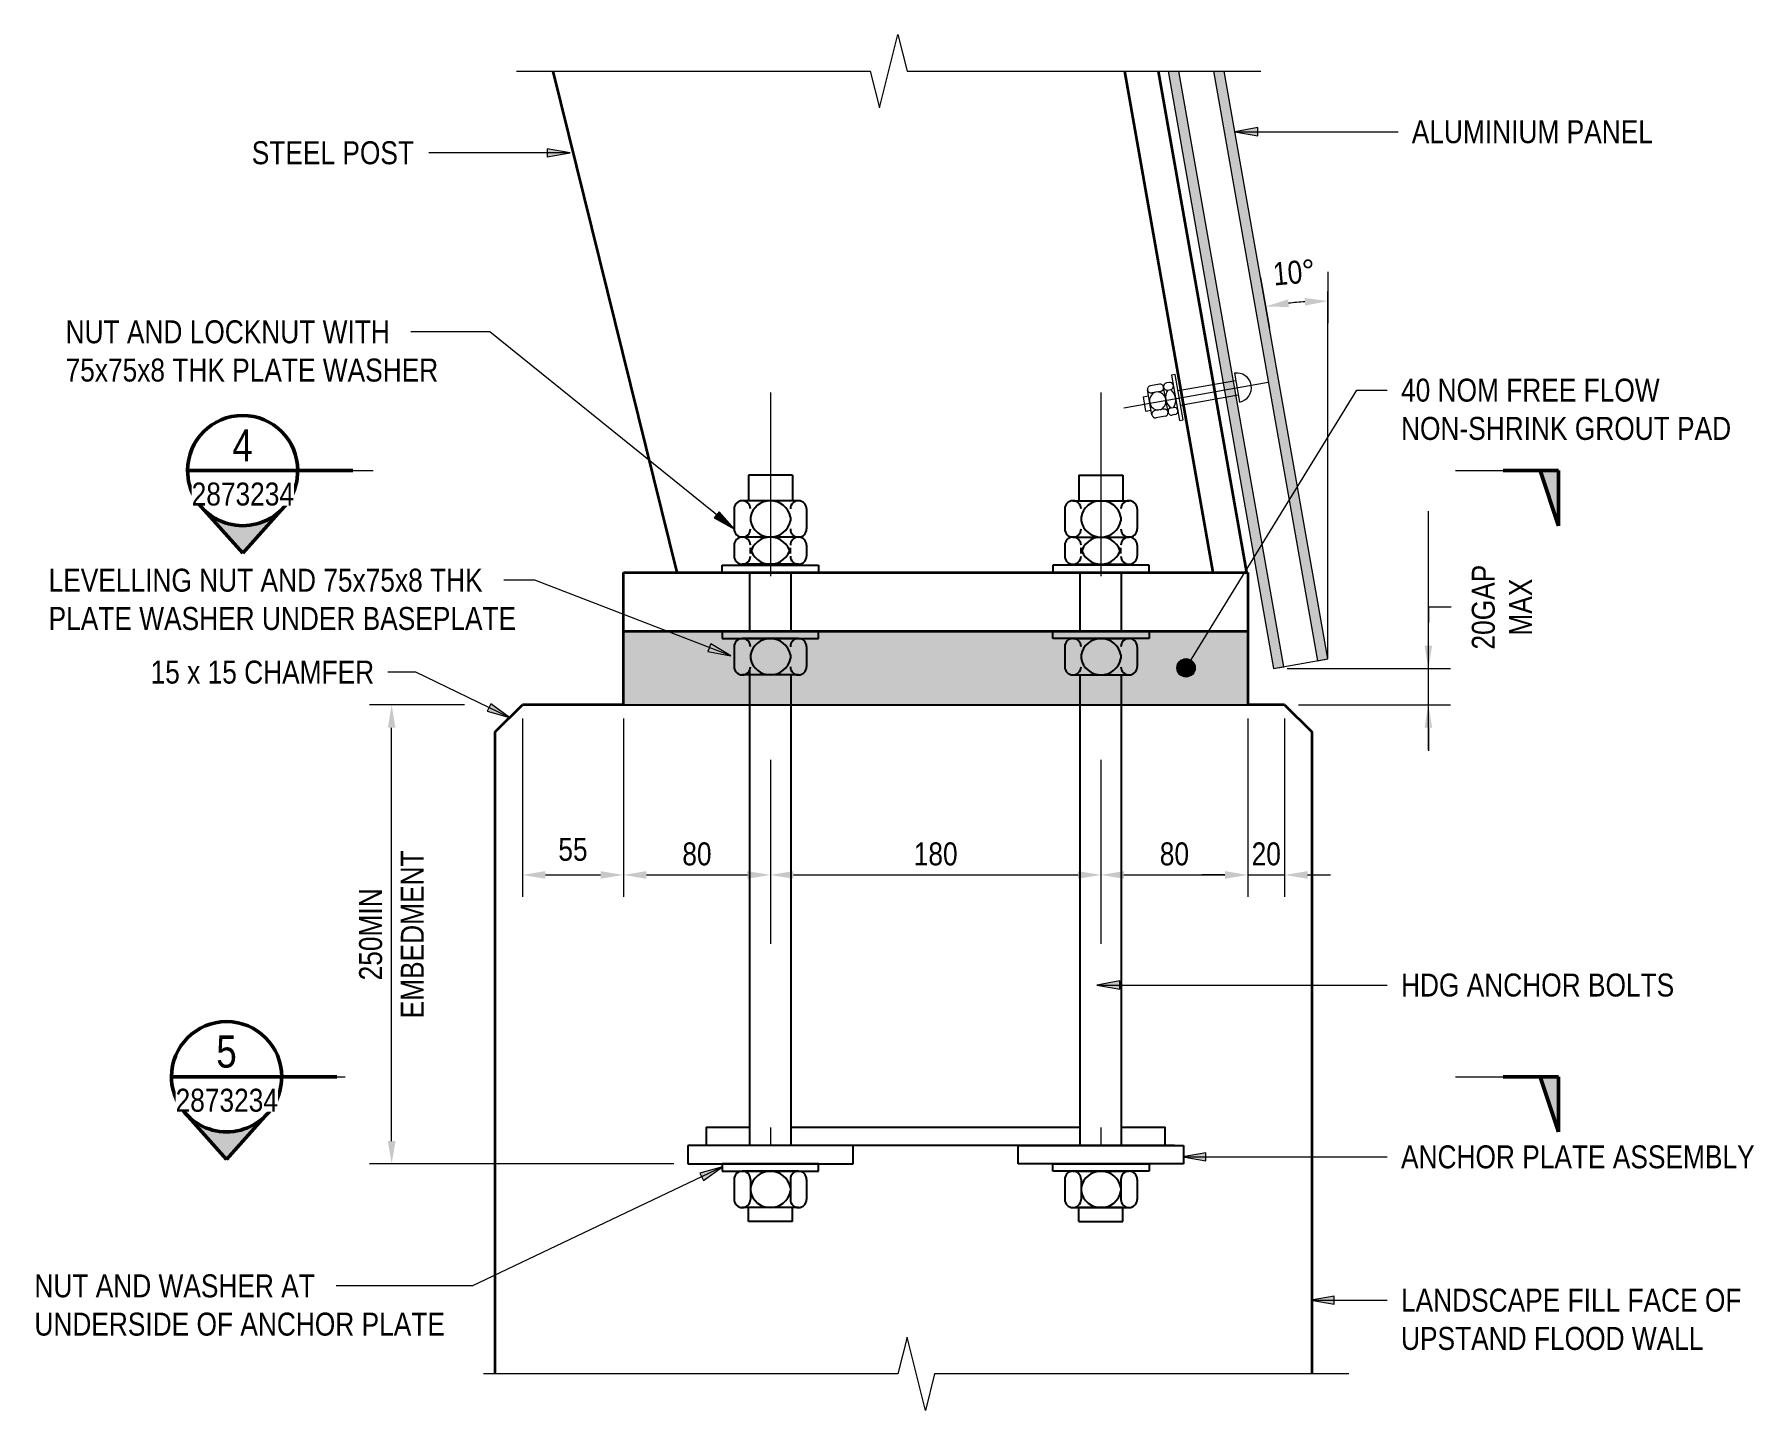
# Model space of a CAD drawing. Header units: metres. Extents: x 10.38 to 19.36, y -0.51 to 4.86.
# Drawn here: x 10.385 to 11.322, y 4.107 to 4.856 of the extents above; entities that cross this region are included whole.
import ezdxf

# ---------------------------------------------------------------- set-up
doc = ezdxf.new("R2010")
doc.units = ezdxf.units.M
for name, pattern in [('Dot_Section Line', [0.02, 0, -0.02]), ('JacobsCenter', [0.015, 0.009, -0.0015, 0.003, -0.0015]), ('JacobsDash', [0.0045, 0.003, -0.0015])]:
    doc.linetypes.add(name, pattern=pattern)
doc.layers.get('Defpoints').update_dxf_attribs({"color": 41})
for name, color, linetype, lineweight in [('A-ANNO-DIMS', 7, 'Continuous', 9), ('A-DETL', 7, 'Continuous', 13), ('A-DETL-GENF', 7, 'Continuous', 9), ('G-ANNO-SYMB', 7, 'Continuous', 9), ('G-ANNO-TEXT', 7, 'Continuous', 9)]:
    doc.layers.add(name, color=color, linetype=linetype, lineweight=lineweight)
doc.styles.add('Arial Narrow', font='ARIALN.TTF', dxfattribs={"height": 0.0125})
doc.styles.add('Arial Narrow_1', font='ARIALN.TTF', dxfattribs={"height": 0.0175})
doc.dimstyles.new('Dimension_Angle_T___º__', dxfattribs={"dimscale": 0.3048, "dimtxt": 0.012793, "dimasz": 0.04101, "dimexe": 0.03937, "dimexo": 0.026247, "dimgap": 0.032808, "dimtad": 1, "dimdec": 3, "dimlfac": 1000, "dimrnd": 0.001, "dimzin": 0, "dimdsep": 46, "dimtxsty": 'Arial Narrow', "dimsah": 1, "dimcen": 0.09, "dimadec": 0, "dimazin": 0, "dimtfac": 1, "dimtdec": 4, "dimtix": 1, "dimtmove": 0, "dimatfit": 3, "dimfxl": 1, "dimtvp": 1, "dimtolj": 1, "dimtzin": 0, "dimlwd": 18, "dimlwe": 18, "dimarcsym": 2})
doc.dimstyles.new('Dimension_Standard_O__mm_', dxfattribs={"dimscale": 0.3048, "dimtxt": 0.012793, "dimasz": 0.04101, "dimexe": 0.03937, "dimexo": 0.024606, "dimgap": 0.024606, "dimtad": 1, "dimdec": 0, "dimlfac": 1000, "dimzin": 0, "dimdsep": 46, "dimtxsty": 'Arial Narrow', "dimsah": 1, "dimcen": 0.09, "dimaunit": 1, "dimadec": 4, "dimazin": 0, "dimtfac": 1, "dimtdec": 4, "dimtix": 1, "dimtmove": 0, "dimatfit": 3, "dimfxl": 1, "dimtvp": 1, "dimtfill": 1, "dimtolj": 1, "dimtzin": 0, "dimlwd": 18, "dimlwe": 18, "dimarcsym": 2})
doc.dimstyles.new('Dimension_Standard_T__mm_', dxfattribs={"dimscale": 0.3048, "dimtxt": 0.012793, "dimasz": 0.04101, "dimexe": 0.03937, "dimexo": 0.024606, "dimgap": 0.016404, "dimtad": 1, "dimdec": 0, "dimlfac": 1000, "dimzin": 0, "dimdsep": 46, "dimtxsty": 'Arial Narrow', "dimsah": 1, "dimcen": 0.09, "dimaunit": 1, "dimadec": 4, "dimazin": 0, "dimtfac": 1, "dimtdec": 4, "dimtix": 1, "dimtmove": 0, "dimatfit": 3, "dimfxl": 1, "dimtvp": 1, "dimtolj": 1, "dimtzin": 0, "dimlwd": 18, "dimlwe": 18, "dimarcsym": 2})
doc.dimstyles.new('Dimension_Standard_T__mm__1', dxfattribs={"dimscale": 0.3048, "dimtxt": 0.012793, "dimasz": 0.04101, "dimexe": 0.03937, "dimexo": 0.024606, "dimgap": 0.016404, "dimtad": 1, "dimdec": 0, "dimlfac": 1000, "dimzin": 0, "dimdsep": 46, "dimtxsty": 'Arial Narrow', "dimsah": 1, "dimcen": 0.09, "dimaunit": 1, "dimadec": 4, "dimazin": 0, "dimtfac": 1, "dimtdec": 4, "dimtix": 1, "dimtmove": 1, "dimatfit": 3, "dimfxl": 1, "dimtvp": 1, "dimtolj": 1, "dimtzin": 0, "dimlwd": 18, "dimlwe": 18, "dimarcsym": 2})

# ---------------------------------------------------------------- blocks, each defined once
blk = doc.blocks.new('CS_DET_BreakLine_ViewScale - Std Break-6066198-DRG-2873234 - DETAIL A')
at = {"layer": 'A-DETL-GENF'}
for p, q in [((0.21059, 0.02), (0.20559, 0)), ((0.22059, -0.02), (0.21059, 0.02)), ((0.20559, 0), (-0.02, 0)), ((0.22559, 0), (0.22059, -0.02)), ((0.45117, 0), (0.22559, 0))]:
    blk.add_line(p, q, dxfattribs=at)
blk = doc.blocks.new('CS_DET_BreakLine_ViewScale - Std Break-6066197-DRG-2873234 - DETAIL A')
at = {"layer": 'A-DETL-GENF'}
for p, q in [((0.17767, -0.02), (0.18767, 0.02)), ((0.18767, 0.02), (0.19267, 0)), ((-0.02, 0), (0.17267, 0)), ((0.17267, 0), (0.17767, -0.02)), ((0.19267, 0), (0.38534, 0))]:
    blk.add_line(p, q, dxfattribs=at)
blk = doc.blocks.new('DIMBLOCK1-DRG-2873234 - DETAIL A')
at = {"layer": 'A-ANNO-DIMS', "color": 0, "lineweight": 18, "transparency": 16777216}
for p, q in [((10.70561, 4.48327), (10.70561, 4.38612)), ((10.78561, 4.42981), (10.78561, 4.38612)), ((10.71811, 4.39812), (10.77311, 4.39812))]:
    blk.add_line(p, q, dxfattribs=at)
at = {"layer": 'A-ANNO-DIMS', "color": 0, "transparency": 16777216}
for points in [[(10.71811, 4.4002), (10.71811, 4.39604), (10.70561, 4.39812)], [(10.77311, 4.4002), (10.77311, 4.39604), (10.78561, 4.39812)]]:
    blk.add_solid(points, dxfattribs=at)
at = {"layer": 'Defpoints', "color": 0, "transparency": 16777216}
for p in [(10.70561, 4.49077), (10.78561, 4.43731), (10.78561, 4.39812)]:
    blk.add_point(p, dxfattribs=at)
at = {"layer": 'A-ANNO-DIMS', "color": 0, "lineweight": 18, "transparency": 16777216, "insert": (10.74561, 4.4095), "char_height": 0.0125, "width": 0.0190066, "attachment_point": 5, "style": 'Arial Narrow'}
blk.add_mtext('\\A1;80', dxfattribs=at)
blk = doc.blocks.new('DIMBLOCK2-DRG-2873234 - DETAIL A')
at = {"layer": 'A-ANNO-DIMS', "color": 0, "lineweight": 18, "transparency": 16777216}
for p, q in [((10.96561, 4.43663), (10.96561, 4.38612)), ((10.78561, 4.42981), (10.78561, 4.38612)), ((10.79811, 4.39812), (10.95311, 4.39812))]:
    blk.add_line(p, q, dxfattribs=at)
at = {"layer": 'A-ANNO-DIMS', "color": 0, "transparency": 16777216}
for points in [[(10.79811, 4.4002), (10.79811, 4.39604), (10.78561, 4.39812)], [(10.95311, 4.4002), (10.95311, 4.39604), (10.96561, 4.39812)]]:
    blk.add_solid(points, dxfattribs=at)
at = {"layer": 'Defpoints', "color": 0, "transparency": 16777216}
for p in [(10.96561, 4.44413), (10.78561, 4.43731), (10.96561, 4.39812)]:
    blk.add_point(p, dxfattribs=at)
at = {"layer": 'A-ANNO-DIMS', "color": 0, "lineweight": 18, "transparency": 16777216, "insert": (10.87561, 4.4095), "char_height": 0.0125, "width": 0.0285099, "attachment_point": 5, "style": 'Arial Narrow'}
blk.add_mtext('\\A1;180', dxfattribs=at)
blk = doc.blocks.new('DIMBLOCK3-DRG-2873234 - DETAIL A')
at = {"layer": 'A-ANNO-DIMS', "color": 0, "lineweight": 18, "transparency": 16777216}
for p, q in [((11.04561, 4.48327), (11.04561, 4.38612)), ((10.96561, 4.43663), (10.96561, 4.38612)), ((10.97811, 4.39812), (11.03311, 4.39812))]:
    blk.add_line(p, q, dxfattribs=at)
at = {"layer": 'A-ANNO-DIMS', "color": 0, "transparency": 16777216}
for points in [[(10.97811, 4.4002), (10.97811, 4.39604), (10.96561, 4.39812)], [(11.03311, 4.4002), (11.03311, 4.39604), (11.04561, 4.39812)]]:
    blk.add_solid(points, dxfattribs=at)
at = {"layer": 'Defpoints', "color": 0, "transparency": 16777216}
for p in [(11.04561, 4.49077), (10.96561, 4.44413), (11.04561, 4.39812)]:
    blk.add_point(p, dxfattribs=at)
at = {"layer": 'A-ANNO-DIMS', "color": 0, "lineweight": 18, "transparency": 16777216, "insert": (11.00561, 4.4095), "char_height": 0.0125, "width": 0.0190066, "attachment_point": 5, "style": 'Arial Narrow'}
blk.add_mtext('\\A1;80', dxfattribs=at)
blk = doc.blocks.new('DIMBLOCK4-DRG-2873234 - DETAIL A')
at = {"layer": 'A-ANNO-DIMS', "color": 0, "lineweight": 18, "transparency": 16777216}
for p, q in [((11.15637, 4.54391), (11.14387, 4.54391)), ((11.14387, 4.54391), (11.14387, 4.53547)), ((11.14387, 4.52297), (11.14387, 4.53547)), ((11.06708, 4.51047), (11.15587, 4.51047)), ((11.14387, 4.49077), (11.14387, 4.51047)), ((11.07311, 4.49077), (11.15587, 4.49077)), ((11.14387, 4.47827), (11.14387, 4.46577))]:
    blk.add_line(p, q, dxfattribs=at)
at = {"layer": 'A-ANNO-DIMS', "color": 0, "transparency": 16777216}
for points in [[(11.14179, 4.52297), (11.14596, 4.52297), (11.14387, 4.51047)], [(11.14179, 4.47827), (11.14596, 4.47827), (11.14387, 4.49077)]]:
    blk.add_solid(points, dxfattribs=at)
at = {"layer": 'Defpoints', "color": 0, "transparency": 16777216}
for p in [(11.05958, 4.51047), (11.14387, 4.51047), (11.06561, 4.49077)]:
    blk.add_point(p, dxfattribs=at)
at = {"layer": 'A-ANNO-DIMS', "color": 0, "lineweight": 18, "transparency": 16777216, "insert": (11.18394, 4.54391), "char_height": 0.0125, "width": 0.0601875, "attachment_point": 5, "rotation": 90, "line_spacing_factor": 0.974696, "style": 'Arial Narrow'}
blk.add_mtext('\\A1;20GAP\\PMAX', dxfattribs=at)
blk = doc.blocks.new('DIMBLOCK5-DRG-2873234 - DETAIL A')
at = {"layer": 'A-ANNO-DIMS', "color": 0, "lineweight": 18, "transparency": 16777216}
for p, q in [((11.04561, 4.48327), (11.04561, 4.38612)), ((11.06561, 4.48327), (11.06561, 4.38612)), ((11.03311, 4.39812), (11.02061, 4.39812)), ((11.04561, 4.39812), (11.06561, 4.39812)), ((11.07811, 4.39812), (11.09061, 4.39812))]:
    blk.add_line(p, q, dxfattribs=at)
at = {"layer": 'A-ANNO-DIMS', "color": 0, "transparency": 16777216}
for points in [[(11.03311, 4.4002), (11.03311, 4.39604), (11.04561, 4.39812)], [(11.07811, 4.4002), (11.07811, 4.39604), (11.06561, 4.39812)]]:
    blk.add_solid(points, dxfattribs=at)
at = {"layer": 'Defpoints', "color": 0, "transparency": 16777216}
for p in [(11.04561, 4.49077), (11.06561, 4.49077), (11.06561, 4.39812)]:
    blk.add_point(p, dxfattribs=at)
at = {"layer": 'A-ANNO-DIMS', "color": 0, "lineweight": 18, "transparency": 16777216, "insert": (11.05561, 4.4095), "char_height": 0.0125, "width": 0.0190066, "attachment_point": 5, "style": 'Arial Narrow'}
blk.add_mtext('\\A1;20', dxfattribs=at)
blk = doc.blocks.new('Drafting View - sectionTail-4870194-DRG-2873234 - DETAIL A')
at = {"layer": 'G-ANNO-SYMB'}
blk.add_hatch(color=256, dxfattribs=at).paths.add_polyline_path([(-0.006, 0.006), (-0.004, 0), (-0.006, 0)])
at = {"layer": 'G-ANNO-SYMB', "lineweight": 50}
for p, q in [((-0.006, 0.006), (-0.006, 0)), ((-0.004, 0), (-0.006, 0.006)), ((-0.006, 0), (-0.004, 0)), ((-0.006, 0), (0, 0))]:
    blk.add_line(p, q, dxfattribs=at)
blk = doc.blocks.new('Drafting View - SectionHead-4898858-DRG-2873234 - DETAIL A')
at = {"layer": 'G-ANNO-SYMB'}
h = blk.add_hatch(color=256, dxfattribs=at)
edge = h.paths.add_edge_path()
edge.add_line((-0.002, 0.009), (0.00247, 0.004))
edge.add_arc((-0.002, 0), 0.006, 41.8277, 138.1723)
edge.add_line((-0.00647, 0.004), (-0.002, 0.009))
at = {"layer": 'G-ANNO-SYMB', "lineweight": 50}
for p, q in [((-0.002, 0.009), (-0.00647, 0.004)), ((0.00247, 0.004), (-0.002, 0.009)), ((0.004, 0), (0.01, 0))]:
    blk.add_line(p, q, dxfattribs=at)
for start, end in [(360, 180), (180, 360)]:
    blk.add_arc((-0.002, 0), 0.006, start, end, dxfattribs=at)
blk = doc.blocks.new('DIMBLOCK6-DRG-2873234 - DETAIL A')
at = {"layer": 'A-ANNO-DIMS', "color": 0, "lineweight": 18, "transparency": 16777216}
for p, q in [((10.61906, 4.49077), (10.56738, 4.49077)), ((10.57938, 4.25327), (10.57938, 4.47827)), ((10.7331, 4.24077), (10.56738, 4.24077))]:
    blk.add_line(p, q, dxfattribs=at)
at = {"layer": 'A-ANNO-DIMS', "color": 0, "transparency": 16777216}
for points in [[(10.5773, 4.47827), (10.58147, 4.47827), (10.57938, 4.49077)], [(10.5773, 4.25327), (10.58147, 4.25327), (10.57938, 4.24077)]]:
    blk.add_solid(points, dxfattribs=at)
at = {"layer": 'Defpoints', "color": 0, "transparency": 16777216}
for p in [(10.57938, 4.49077), (10.62656, 4.49077), (10.7406, 4.24077)]:
    blk.add_point(p, dxfattribs=at)
at = {"layer": 'A-ANNO-DIMS', "color": 0, "lineweight": 18, "transparency": 16777216, "char_height": 0.0125, "width": 0.109897, "attachment_point": 5, "rotation": 90, "style": 'Arial Narrow'}
for s, insert in [('\\A1;EMBEDMENT', (10.59063, 4.36577)), ('\\A1;250MIN', (10.568, 4.36577))]:
    blk.add_mtext(s, dxfattribs=dict(at, insert=insert))
blk = doc.blocks.new('DIMBLOCK7-DRG-2873234 - DETAIL A')
at = {"layer": 'A-ANNO-DIMS', "color": 0, "lineweight": 18, "transparency": 16777216}
for p, q in [((11.05252, 4.72332), (11.05738, 4.69575)), ((11.08913, 4.72653), (11.08913, 4.69853))]:
    blk.add_line(p, q, dxfattribs=at)
blk.add_arc((11.08913, 4.5157), 0.19483, 93.67663, 96.32337, dxfattribs=at)
at = {"layer": 'A-ANNO-DIMS', "color": 0, "transparency": 16777216}
for points in [[(11.06796, 4.70728), (11.06737, 4.7114), (11.05529, 4.70757)], [(11.07657, 4.71221), (11.0767, 4.70804), (11.08913, 4.71053)]]:
    blk.add_solid(points, dxfattribs=at)
at = {"layer": 'Defpoints', "color": 0, "transparency": 16777216}
for p in [(11.05113, 4.7312), (11.08913, 4.73453), (11.0778, 4.7102), (11.08913, 4.5157)]:
    blk.add_point(p, dxfattribs=at)
at = {"layer": 'A-ANNO-DIMS', "color": 0, "lineweight": 18, "transparency": 16777216, "insert": (11.07072, 4.72611), "char_height": 0.0125, "width": 0.0272915, "attachment_point": 5, "rotation": 5, "style": 'Arial Narrow'}
blk.add_mtext('\\A1;10°', dxfattribs=at)
blk = doc.blocks.new('DIMBLOCK8-DRG-2873234 - DETAIL A')
at = {"layer": 'A-ANNO-DIMS', "color": 0, "lineweight": 18, "transparency": 16777216}
for p, q in [((10.65061, 4.48327), (10.65061, 4.38612)), ((10.70561, 4.48327), (10.70561, 4.38612)), ((10.66311, 4.39812), (10.69311, 4.39812))]:
    blk.add_line(p, q, dxfattribs=at)
at = {"layer": 'A-ANNO-DIMS', "color": 0, "transparency": 16777216}
for points in [[(10.66311, 4.4002), (10.66311, 4.39604), (10.65061, 4.39812)], [(10.69311, 4.4002), (10.69311, 4.39604), (10.70561, 4.39812)]]:
    blk.add_solid(points, dxfattribs=at)
at = {"layer": 'Defpoints', "color": 0, "transparency": 16777216}
for p in [(10.65061, 4.49077), (10.70561, 4.49077), (10.70561, 4.39812)]:
    blk.add_point(p, dxfattribs=at)
at = {"layer": 'A-ANNO-DIMS', "color": 0, "lineweight": 18, "transparency": 16777216, "insert": (10.67811, 4.41198), "char_height": 0.0125, "width": 0.0190066, "attachment_point": 5, "style": 'Arial Narrow', "bg_fill": 3, "box_fill_scale": 1.1, "bg_fill_color": 256, "bg_fill_true_color": 13158600, "bg_fill_transparency": 0}
blk.add_mtext('\\A1;55', dxfattribs=at)

msp = doc.modelspace()

# ---------------------------------------------------------------- hatches: boundary and pattern name
at = {"layer": 'A-DETL-GENF', "true_color": 0xc0c0c0}
for points in [[(11.059584, 4.5104715), (11.0652401, 4.5114689), (11.0080693, 4.8357007), (11.0022374, 4.8357007), (11.0588413, 4.5146837)], [(11.0834722, 4.5146837), (11.0891283, 4.515681), (11.0327002, 4.8357007), (11.0268682, 4.8357007), (11.0527002, 4.6892006)], [(11.0456081, 4.490771), (11.0456081, 4.530771), (10.7056081, 4.530771), (10.7056081, 4.490771), (11.0259656, 4.490771)]]:
    msp.add_hatch(color=9, dxfattribs=at).paths.add_polyline_path(points)
at = {"layer": 'G-ANNO-TEXT'}
for points in [[(11.0384804, 4.8027406), (11.0509804, 4.8005365), (11.0509804, 4.8049447)], [(10.6765316, 4.7912894), (10.6640316, 4.7934935), (10.6640316, 4.7890854)], [(10.7660296, 4.5863113), (10.7576897, 4.5958797), (10.7549201, 4.5924502)], [(10.7640826, 4.5174022), (10.7532148, 4.5239596), (10.7516274, 4.5198472)], [(10.6436324, 4.4838949), (10.6333334, 4.4913137), (10.6314171, 4.4873438)], [(10.9633677, 4.3381853), (10.9758677, 4.3359812), (10.9758677, 4.3403894)], [(11.0102754, 4.2446615), (11.0227754, 4.2424574), (11.0227754, 4.2468656)], [(10.7594884, 4.2391436), (10.7472535, 4.235765), (10.7491469, 4.2317842)], [(11.0801061, 4.1666349), (11.0926061, 4.1644308), (11.0926061, 4.168839)]]:
    msp.add_hatch(color=256, dxfattribs=at).paths.add_polyline_path(points)
h = msp.add_hatch(color=256, dxfattribs=at)
edge = h.paths.add_edge_path()
edge.add_arc((11.0119468, 4.5108649), 0.005, 0, 360)

# ---------------------------------------------------------------- linework, layer by layer
at = {"layer": 'A-DETL', "lineweight": 35}
for p, q in [((10.7348584, 4.562771), (10.6673584, 4.8357007)), ((11.0267819, 4.562771), (10.9786571, 4.8357007)), ((11.0450596, 4.562771), (10.9969347, 4.8357007)), ((10.7056081, 4.562771), (11.0450596, 4.562771)), ((10.7056081, 4.530771), (10.7056081, 4.562771)), ((11.0456081, 4.562771), (11.0456081, 4.530771)), ((10.7056081, 4.490771), (10.7056081, 4.530771)), ((10.7056081, 4.530771), (11.0456081, 4.530771)), ((11.0456081, 4.530771), (11.0456081, 4.490771)), ((10.6356081, 4.475771), (10.6506081, 4.490771)), ((10.7056081, 4.490771), (10.6506081, 4.490771)), ((11.0656081, 4.490771), (11.0456081, 4.490771)), ((11.0656081, 4.490771), (11.0806081, 4.475771)), ((10.6356081, 4.475771), (10.6356081, 4.1265193)), ((11.0806081, 4.1265193), (11.0806081, 4.475771))]:
    msp.add_line(p, q, dxfattribs=at)
at = {"layer": 'A-DETL', "lineweight": 9}
for p, q in [((11.0022374, 4.8357007), (11.059584, 4.5104715)), ((11.0652401, 4.5114689), (11.0080693, 4.8357007)), ((11.0268682, 4.8357007), (11.0834722, 4.5146837)), ((11.0891283, 4.515681), (11.0327002, 4.8357007)), ((10.9781351, 4.6524872), (11.0567231, 4.6663855)), ((10.9974091, 4.6653279), (10.992553, 4.6644716)), ((11.0027155, 4.6662635), (11.0013483, 4.6660225)), ((11.0060292, 4.6705053), (11.0040596, 4.670158)), ((11.0040596, 4.670158), (11.0084008, 4.6455378)), ((11.0103704, 4.6458851), (11.0060292, 4.6705053)), ((10.9933277, 4.6485602), (10.9909307, 4.6621547)), ((10.9933277, 4.6485602), (10.9909307, 4.6621547)), ((10.9933277, 4.6485602), (10.9909307, 4.6621547)), ((10.9981037, 4.6613886), (10.9932476, 4.6605324)), ((11.0021231, 4.650111), (10.999726, 4.6637056)), ((11.0021231, 4.650111), (10.999726, 4.6637056)), ((11.0021231, 4.650111), (10.999726, 4.6637056)), ((11.0020429, 4.6620832), (11.0034101, 4.6623243)), ((10.9998061, 4.6517334), (10.9949501, 4.6508771)), ((11.0005007, 4.6477941), (10.9956447, 4.6469379)), ((11.0037454, 4.652428), (11.0051125, 4.652669)), ((11.0058071, 4.6487298), (11.00444, 4.6484887)), ((11.0084008, 4.6455378), (11.0103704, 4.6458851)), ((11.059584, 4.5104715), (11.0891256, 4.515696)), ((11.0834722, 4.5146837), (11.0891283, 4.515681)), ((11.059584, 4.5104715), (11.0652401, 4.5114689))]:
    msp.add_line(p, q, dxfattribs=at)
at = {"layer": 'A-DETL'}
for p, q in [((11.0891256, 4.515696), (11.0891256, 4.715696)), ((11.038281, 4.6712606), (11.0410673, 4.6555059)), ((10.9885432, 4.6584292), (10.9899369, 4.6505487)), ((11.1438737, 4.4660782), (11.1438737, 4.5960782))]:
    msp.add_line(p, q, dxfattribs=at)
at = {"layer": 'A-DETL', "linetype": 'JacobsDash'}
for p, q in [((11.0075671, 4.6617836), (11.0389776, 4.6673221)), ((10.9885432, 4.6584292), (10.9914958, 4.6589498)), ((11.0089568, 4.6539025), (11.0403712, 4.6594417)), ((10.9899369, 4.6505487), (10.9928854, 4.6510686))]:
    msp.add_line(p, q, dxfattribs=at)
at = {"layer": 'A-DETL', "linetype": 'JacobsCenter', "lineweight": 9}
for p, q in [((10.7856081, 4.6607007), (10.7856081, 4.250771)), ((10.9656081, 4.6607007), (10.9656081, 4.250771))]:
    msp.add_line(p, q, dxfattribs=at)
at = {"layer": 'A-DETL', "lineweight": 25}
for p, q in [((10.7976081, 4.6157007), (10.7736081, 4.6157007)), ((10.7736081, 4.6157007), (10.7736081, 4.6018494)), ((10.7976081, 4.6157007), (10.7976081, 4.6018494)), ((10.9536081, 4.6157007), (10.9776081, 4.6157007)), ((10.9536081, 4.6157007), (10.9536081, 4.6018494)), ((10.9776081, 4.6157007), (10.9776081, 4.6018494)), ((10.8009101, 4.6018494), (10.7703061, 4.6018494)), ((10.9503061, 4.6018494), (10.9809101, 4.6018494)), ((10.7658721, 4.5974154), (10.7658721, 4.5864834)), ((10.7747401, 4.592947), (10.7747401, 4.5909518)), ((10.7964761, 4.592947), (10.7964761, 4.5909518)), ((10.8053441, 4.5974154), (10.8053441, 4.5864834)), ((10.9458721, 4.5974154), (10.9458721, 4.5864834)), ((10.9547401, 4.592947), (10.9547401, 4.5909518)), ((10.9764761, 4.592947), (10.9764761, 4.5909518)), ((10.9853441, 4.5974154), (10.9853441, 4.5864834)), ((10.8009101, 4.5820494), (10.7703061, 4.5820494)), ((10.8009101, 4.5820494), (10.7703061, 4.5820494)), ((10.9503061, 4.5820494), (10.9809101, 4.5820494)), ((10.9503061, 4.5820494), (10.9809101, 4.5820494)), ((10.7658721, 4.5776154), (10.7658721, 4.5716834)), ((10.7747401, 4.573147), (10.7747401, 4.5761518)), ((10.7964761, 4.573147), (10.7964761, 4.5761518)), ((10.8053441, 4.5776154), (10.8053441, 4.5716834)), ((10.9458721, 4.5776154), (10.9458721, 4.5716834)), ((10.9547401, 4.573147), (10.9547401, 4.5761518)), ((10.9764761, 4.573147), (10.9764761, 4.5761518)), ((10.9853441, 4.5776154), (10.9853441, 4.5716834)), ((10.7593461, 4.562771), (10.7593461, 4.5667379)), ((10.7593461, 4.5667379), (10.8118702, 4.5667379)), ((10.8118702, 4.562771), (10.7593461, 4.562771)), ((10.8009101, 4.5672494), (10.7703061, 4.5672494)), ((10.8118702, 4.5667379), (10.8118702, 4.562771)), ((10.9393461, 4.5667379), (10.9393461, 4.562771)), ((10.9918702, 4.5667379), (10.9393461, 4.5667379)), ((10.9393461, 4.562771), (10.9918702, 4.562771)), ((10.9503061, 4.5672494), (10.9809101, 4.5672494)), ((10.9918702, 4.562771), (10.9918702, 4.5667379)), ((11.0456081, 4.530771), (10.7056081, 4.530771)), ((10.7056081, 4.530771), (10.7056081, 4.490771)), ((10.8118702, 4.530771), (10.7593461, 4.530771)), ((10.7593461, 4.530771), (10.7593461, 4.5268042)), ((10.7593461, 4.5268042), (10.8118702, 4.5268042)), ((10.8009101, 4.5268042), (10.7703061, 4.5268042)), ((10.8118702, 4.5268042), (10.8118702, 4.530771)), ((10.9393461, 4.5268042), (10.9393461, 4.530771)), ((10.9393461, 4.530771), (10.9918702, 4.530771)), ((10.9918702, 4.5268042), (10.9393461, 4.5268042)), ((10.9503061, 4.5268042), (10.9809101, 4.5268042)), ((10.9918702, 4.530771), (10.9918702, 4.5268042)), ((11.0456081, 4.490771), (11.0456081, 4.530771)), ((10.7658721, 4.5223702), (10.7658721, 4.5114382)), ((10.7747401, 4.5179018), (10.7747401, 4.5159066)), ((10.7964761, 4.5179018), (10.7964761, 4.5159066)), ((10.8053441, 4.5223702), (10.8053441, 4.5114382)), ((10.9458721, 4.5223702), (10.9458721, 4.5114382)), ((10.9547401, 4.5179018), (10.9547401, 4.5159066)), ((10.9764761, 4.5179018), (10.9764761, 4.5159066)), ((10.9853441, 4.5223702), (10.9853441, 4.5114382)), ((10.8009101, 4.5070042), (10.7703061, 4.5070042)), ((10.8009101, 4.5070042), (10.7703061, 4.5070042)), ((10.7743521, 4.250771), (10.7743521, 4.5096242)), ((10.7968641, 4.250771), (10.7968641, 4.5070042)), ((10.9503061, 4.5070042), (10.9809101, 4.5070042)), ((10.9503061, 4.5070042), (10.9809101, 4.5070042)), ((10.9543521, 4.250771), (10.9543521, 4.5070042)), ((10.9768641, 4.250771), (10.9768641, 4.5070042)), ((10.7056081, 4.490771), (11.0456081, 4.490771)), ((10.7505961, 4.260771), (10.7743521, 4.260771)), ((10.7505961, 4.260771), (10.7505961, 4.250771)), ((10.7968641, 4.260771), (10.9543521, 4.260771)), ((10.9768641, 4.260771), (11.0006202, 4.260771)), ((11.0006202, 4.250771), (11.0006202, 4.260771)), ((10.8306202, 4.250771), (10.7405961, 4.250771)), ((10.7405961, 4.250771), (10.7405961, 4.240771)), ((11.0056202, 4.250771), (10.7455831, 4.250771)), ((10.8306202, 4.240771), (10.8306202, 4.250771)), ((10.9205961, 4.240771), (10.9205961, 4.250771)), ((10.9205961, 4.250771), (11.0106202, 4.250771)), ((11.0106202, 4.250771), (11.0106202, 4.240771)), ((10.7405961, 4.240771), (10.8306202, 4.240771)), ((10.8118702, 4.240771), (10.7593461, 4.240771)), ((10.7593461, 4.240771), (10.7593461, 4.2368042)), ((10.7593461, 4.2368042), (10.8118702, 4.2368042)), ((10.8009101, 4.2368042), (10.7703061, 4.2368042)), ((10.8118702, 4.2368042), (10.8118702, 4.240771)), ((11.0106202, 4.240771), (10.9205961, 4.240771)), ((10.9393461, 4.2368042), (10.9393461, 4.240771)), ((10.9393461, 4.240771), (10.9918702, 4.240771)), ((10.9918702, 4.2368042), (10.9393461, 4.2368042)), ((10.9503061, 4.2368042), (10.9809101, 4.2368042)), ((10.9918702, 4.240771), (10.9918702, 4.2368042)), ((10.7658721, 4.2323702), (10.7658721, 4.2214382)), ((10.7747401, 4.2323702), (10.7747401, 4.2214382)), ((10.7747401, 4.2279018), (10.7747401, 4.2259066)), ((10.7964761, 4.2323702), (10.7964761, 4.2214382)), ((10.7964761, 4.2279018), (10.7964761, 4.2259066)), ((10.8053441, 4.2323702), (10.8053441, 4.2214382)), ((10.9458721, 4.2323702), (10.9458721, 4.2214382)), ((10.9547401, 4.2323702), (10.9547401, 4.2214382)), ((10.9547401, 4.2279018), (10.9547401, 4.2259066)), ((10.9764761, 4.2323702), (10.9764761, 4.2214382)), ((10.9764761, 4.2279018), (10.9764761, 4.2259066)), ((10.9853441, 4.2323702), (10.9853441, 4.2214382)), ((10.8009101, 4.2170042), (10.7703061, 4.2170042)), ((10.8009101, 4.2170042), (10.7703061, 4.2170042)), ((10.7736081, 4.2093849), (10.7736081, 4.2170042)), ((10.7976081, 4.2170042), (10.7736081, 4.2170042)), ((10.7976081, 4.2093849), (10.7976081, 4.2170042)), ((10.9503061, 4.2170042), (10.9809101, 4.2170042)), ((10.9503061, 4.2170042), (10.9809101, 4.2170042)), ((10.9536081, 4.2093849), (10.9536081, 4.2170042)), ((10.9776081, 4.2170042), (10.9536081, 4.2170042)), ((10.9776081, 4.2093849), (10.9776081, 4.2170042)), ((10.7976081, 4.2093849), (10.7736081, 4.2093849)), ((10.9536081, 4.2093849), (10.9776081, 4.2093849))]:
    msp.add_line(p, q, dxfattribs=at)
at = {"layer": 'A-DETL', "linetype": 'JacobsDash', "lineweight": 25}
for p, q in [((10.7743521, 4.530771), (10.7743521, 4.562771)), ((10.7968641, 4.530771), (10.7968641, 4.562771)), ((10.9543521, 4.530771), (10.9543521, 4.562771)), ((10.9768641, 4.530771), (10.9768641, 4.562771))]:
    msp.add_line(p, q, dxfattribs=at)
at = {"layer": 'A-DETL', "lineweight": 18}
msp.add_line((11.0456081, 4.530771), (10.7193096, 4.530771), dxfattribs=at)
at = {"layer": 'A-DETL', "lineweight": 9}
for centre, radius, start, end in [((10.9977564, 4.6633583), 0.002, 280, 100), ((11.0016956, 4.6640529), 0.002, 100, 280), ((11.0030628, 4.6642939), 0.002, 280, 100), ((10.9929003, 4.662502), 0.002, 100, 280), ((10.9970532, 4.6562257), 0.005, 111.3556156, 268.6443844), ((10.9960005, 4.6560401), 0.005, 291.3556156, 88.6443844), ((11.0078257, 4.6581252), 0.0070077, 145.6103826, 234.3896174), ((10.9993297, 4.6566271), 0.0070077, 325.6103826, 54.3896174), ((10.9952974, 4.6489075), 0.002, 100, 280), ((11.0001534, 4.6497637), 0.002, 280, 100), ((11.0040927, 4.6504583), 0.002, 100, 280), ((11.0054598, 4.6506994), 0.002, 280, 100)]:
    msp.add_arc(centre, radius, start, end, dxfattribs=at)
at = {"layer": 'A-DETL'}
msp.add_arc((11.0395951, 4.6633693), 0.008, 280.6037199, 99.4544665, dxfattribs=at)
at = {"layer": 'A-DETL', "lineweight": 25}
for centre, radius, start, end in [((10.7703061, 4.5974154), 0.004434, 360, 180), ((10.7856081, 4.5907644), 0.011085, 11.3556156, 168.6443844), ((10.8009101, 4.5974154), 0.004434, 0, 180), ((10.9503061, 4.5974154), 0.004434, 360, 180), ((10.9656081, 4.5907644), 0.011085, 11.3556156, 168.6443844), ((10.9809101, 4.5974154), 0.004434, 360, 180), ((10.7856081, 4.5931344), 0.011085, 191.3556156, 348.6443844), ((10.9656081, 4.5931344), 0.011085, 191.3556156, 348.6443844), ((10.7703061, 4.5864834), 0.004434, 180, 360), ((10.7703061, 4.5776154), 0.004434, 360, 180), ((10.7856081, 4.5709644), 0.011085, 11.3556156, 168.6443844), ((10.8009101, 4.5864834), 0.004434, 180, 360), ((10.8009101, 4.5776154), 0.004434, 0, 180), ((10.9503061, 4.5864834), 0.004434, 180, 360), ((10.9503061, 4.5776154), 0.004434, 360, 180), ((10.9656081, 4.5709644), 0.011085, 11.3556156, 168.6443844), ((10.9809101, 4.5864834), 0.004434, 180, 0), ((10.9809101, 4.5776154), 0.004434, 0, 180), ((10.7703061, 4.5716834), 0.004434, 180, 0), ((10.7856081, 4.5783344), 0.011085, 191.3556156, 348.6443844), ((10.8009101, 4.5716834), 0.004434, 180, 0), ((10.9503061, 4.5716834), 0.004434, 180, 0), ((10.9656081, 4.5783344), 0.011085, 191.3556156, 348.6443844), ((10.9809101, 4.5716834), 0.004434, 180, 0), ((10.7703061, 4.5223702), 0.004434, 360, 180), ((10.7856081, 4.5157192), 0.011085, 11.3556156, 168.6443844), ((10.8009101, 4.5223702), 0.004434, 0, 180), ((10.9503061, 4.5223702), 0.004434, 360, 180), ((10.9656081, 4.5157192), 0.011085, 11.3556156, 168.6443844), ((10.9809101, 4.5223702), 0.004434, 360, 180), ((10.7856081, 4.5180892), 0.011085, 191.3556156, 348.6443844), ((10.9656081, 4.5180892), 0.011085, 191.3556156, 348.6443844), ((10.7703061, 4.5114382), 0.004434, 180, 360), ((10.8009101, 4.5114382), 0.004434, 180, 0), ((10.9503061, 4.5114382), 0.004434, 180, 360), ((10.9809101, 4.5114382), 0.004434, 180, 0), ((10.7703061, 4.2323702), 0.004434, 0, 180), ((10.7856081, 4.2257192), 0.011085, 11.3556156, 168.6443844), ((10.8009101, 4.2323702), 0.004434, 0, 180), ((10.9503061, 4.2323702), 0.004434, 0, 180), ((10.9656081, 4.2257192), 0.011085, 11.3556156, 168.6443844), ((10.9809101, 4.2323702), 0.004434, 0, 180), ((10.7856081, 4.2280892), 0.011085, 191.3556156, 348.6443844), ((10.9656081, 4.2280892), 0.011085, 191.3556156, 348.6443844), ((10.7703061, 4.2214382), 0.004434, 180, 0), ((10.8009101, 4.2214382), 0.004434, 180, 0), ((10.9503061, 4.2214382), 0.004434, 180, 0), ((10.9809101, 4.2214382), 0.004434, 180, 0)]:
    msp.add_arc(centre, radius, start, end, dxfattribs=at)
at = {"layer": 'G-ANNO-SYMB', "lineweight": 50}
for p, q in [((10.4682624, 4.6182543), (10.5282624, 4.6182543)), ((10.4595166, 4.2882543), (10.5195166, 4.2882543))]:
    msp.add_line(p, q, dxfattribs=at)
at = {"layer": 'G-ANNO-SYMB', "color": 7, "linetype": 'Dot_Section Line', "true_color": 0xffffff}
for p, q in [((10.5082624, 4.6182543), (10.5694098, 4.6182543)), ((11.1586129, 4.6182543), (11.1846715, 4.6182543)), ((10.4995166, 4.2882543), (10.5540145, 4.2882543)), ((11.1586129, 4.2882543), (11.1846715, 4.2882543))]:
    msp.add_line(p, q, dxfattribs=at)
at = {"layer": 'G-ANNO-TEXT'}
for p, q in [((11.0509804, 4.8049447), (11.0384804, 4.8027406)), ((11.0384804, 4.8027406), (11.0509804, 4.8005365)), ((11.0384804, 4.8027406), (11.1273672, 4.8027406)), ((11.0509804, 4.8005365), (11.0509804, 4.8049447)), ((10.6000186, 4.7912894), (10.5996848, 4.7912894)), ((10.6765316, 4.7912894), (10.6000186, 4.7912894)), ((10.6765316, 4.7912894), (10.6640316, 4.7934935)), ((10.6640316, 4.7934935), (10.6640316, 4.7890854)), ((10.6640316, 4.7890854), (10.6765316, 4.7912894)), ((10.6329245, 4.693806), (10.5899115, 4.693806)), ((10.7660296, 4.5863113), (10.6329245, 4.693806)), ((11.0119468, 4.5108649), (11.1050111, 4.6620454)), ((11.1050111, 4.6620454), (11.1214932, 4.6620454)), ((10.7576897, 4.5958797), (10.7549201, 4.5924502)), ((10.7549201, 4.5924502), (10.7660296, 4.5863113)), ((10.7660296, 4.5863113), (10.7576897, 4.5958797)), ((10.6574167, 4.5585745), (10.6405449, 4.5585745)), ((10.7640826, 4.5174022), (10.6574167, 4.5585745)), ((10.7532148, 4.5239596), (10.7516274, 4.5198472)), ((10.7516274, 4.5198472), (10.7640826, 4.5174022)), ((10.7640826, 4.5174022), (10.7532148, 4.5239596)), ((10.5776703, 4.5085435), (10.5773286, 4.5085435)), ((10.5925685, 4.5085435), (10.5776703, 4.5085435)), ((10.6436324, 4.4838949), (10.5925685, 4.5085435)), ((10.6333334, 4.4913137), (10.6314171, 4.4873438)), ((10.6314171, 4.4873438), (10.6436324, 4.4838949)), ((10.6436324, 4.4838949), (10.6333334, 4.4913137)), ((10.9758677, 4.3403894), (10.9633677, 4.3381853)), ((10.9633677, 4.3381853), (10.9758677, 4.3359812)), ((10.9633677, 4.3381853), (11.1214932, 4.3381853)), ((10.9758677, 4.3359812), (10.9758677, 4.3403894)), ((11.0227754, 4.2468656), (11.0102754, 4.2446615)), ((11.0102754, 4.2446615), (11.0227754, 4.2424574)), ((11.0102754, 4.2446615), (11.1214932, 4.2446615)), ((11.0227754, 4.2424574), (11.0227754, 4.2468656)), ((10.7594884, 4.2391436), (10.6234241, 4.1744271)), ((10.7594884, 4.2391436), (10.7472535, 4.235765)), ((10.7472535, 4.235765), (10.7491469, 4.2317842)), ((10.7491469, 4.2317842), (10.7594884, 4.2391436)), ((10.6234241, 4.1744271), (10.5491267, 4.1744271)), ((11.0926061, 4.168839), (11.0801061, 4.1666349)), ((11.0926061, 4.1644308), (11.0926061, 4.168839)), ((11.0801061, 4.1666349), (11.0926061, 4.1644308)), ((11.0801061, 4.1666349), (11.1214932, 4.1666349))]:
    msp.add_line(p, q, dxfattribs=at)
msp.add_circle((11.0119468, 4.5108649), 0.005, dxfattribs=at)

# ---------------------------------------------------------------- block references
at = {"layer": 'A-DETL-GENF'}
for name, p in [('CS_DET_BreakLine_ViewScale - Std Break-6066197-DRG-2873234 - DETAIL A', (10.6673584, 4.8357007)), ('CS_DET_BreakLine_ViewScale - Std Break-6066198-DRG-2873234 - DETAIL A', (10.6494356, 4.1265193))]:
    msp.add_blockref(name, p, dxfattribs=at)
at = {"layer": 'G-ANNO-SYMB', "lineweight": 50, "extrusion": (0, 0, -1), "xscale": 4.999999999999998, "yscale": 4.999999999999998, "zscale": 4.999999999999998, "rotation": 180}
for p in [(-10.5082624, 4.6182543), (-10.4995166, 4.2882543)]:
    msp.add_blockref('Drafting View - SectionHead-4898858-DRG-2873234 - DETAIL A', p, dxfattribs=at)
at = {"layer": 'G-ANNO-SYMB', "lineweight": 50, "xscale": 4.999999999999998, "yscale": 4.999999999999998, "zscale": 4.999999999999998, "rotation": 180}
for p in [(11.1846715, 4.6182543), (11.1846715, 4.2882543)]:
    msp.add_blockref('Drafting View - sectionTail-4870194-DRG-2873234 - DETAIL A', p, dxfattribs=at)

# ---------------------------------------------------------------- texts
at = {"layer": 'G-ANNO-TEXT', "char_height": 0.0125, "attachment_point": 1, "style": 'Arial Narrow', "bg_fill": 3, "box_fill_scale": 1, "bg_fill_color": 256, "bg_fill_transparency": 0}
for s, insert in [('ALUMINIUM PANEL', (11.1348672, 4.8089906)), ('STEEL POST', (10.5032186, 4.7975394)), ('NUT AND LOCKNUT WITH ', (10.4018334, 4.700056)), ('75x75x8 THK PLATE WASHER', (10.4018334, 4.67922)), ('40 NOM FREE FLOW', (11.1289932, 4.6682954)), ('NON-SHRINK GROUT PAD', (11.1289932, 4.6474595)), ('LEVELLING NUT AND 75x75x8 THK ', (10.3926048, 4.5648245)), ('PLATE WASHER UNDER BASEPLATE', (10.3926048, 4.5439886)), ('15 x 15 CHAMFER', (10.4481203, 4.5147935)), ('HDG ANCHOR BOLTS ', (11.1289932, 4.3444353)), ('ANCHOR PLATE ASSEMBLY', (11.1289932, 4.2509115)), ('LANDSCAPE FILL FACE OF ', (11.1289932, 4.1728849)), ('UPSTAND FLOOD WALL', (11.1289932, 4.152049))]:
    msp.add_mtext(s, dxfattribs=dict(at, insert=insert))
at = {"layer": 'G-ANNO-TEXT', "char_height": 0.0125, "attachment_point": 1, "style": 'Arial Narrow', "bg_fill": 3, "box_fill_scale": 1, "bg_fill_color": 256, "bg_fill_true_color": 13158600, "bg_fill_transparency": 0}
for s, insert in [('NUT AND WASHER AT ', (10.3848611, 4.1806771)), ('UNDERSIDE OF ANCHOR PLATE', (10.3848611, 4.1598412))]:
    msp.add_mtext(s, dxfattribs=dict(at, insert=insert))

# ---------------------------------------------------------------- dimensions: what is measured, and where the dimension line sits
at = {"layer": 'A-ANNO-DIMS', "lineweight": 18}
dim = msp.add_angular_dim_3p(base=(11.0777972, 4.7101972), center=(11.0891256, 4.515696), p1=(11.0891256, 4.7345268), p2=(11.051126, 4.7312023), dimstyle='Dimension_Angle_T___º__', override={"dimpost": '<>', "dimfxl": 0.038145}, dxfattribs=at)
dim.commit()
dim.dimension.update_dxf_attribs({"geometry": 'DIMBLOCK7-DRG-2873234 - DETAIL A', "text_midpoint": (11.0707172, 4.7261052)})
dim = msp.add_linear_dim(base=(11.1438737, 4.5104715), p1=(11.0656081, 4.490771), p2=(11.059584, 4.5104715), angle=90, text='<>\\XMAX', dimstyle='Dimension_Standard_T__mm__1', override={"dimpost": '<>GAP', "dimfxl": 0.020601}, dxfattribs=at)
dim.commit()
dim.dimension.update_dxf_attribs({"geometry": 'DIMBLOCK4-DRG-2873234 - DETAIL A', "text_midpoint": (11.1443798, 4.5439057), "dimtype": 160, "text_rotation": 90})
dim = msp.add_linear_dim(base=(10.5793835, 4.490771), p1=(10.7405961, 4.240771), p2=(10.6265552, 4.490771), angle=90, text='<>\\XEMBEDMENT', dimstyle='Dimension_Standard_T__mm_', override={"dimpost": '<>MIN', "dimfxl": 0.274782}, dxfattribs=at)
dim.commit()
dim.dimension.update_dxf_attribs({"geometry": 'DIMBLOCK6-DRG-2873234 - DETAIL A', "text_midpoint": (10.5793835, 4.365771)})
for base, p1, p2, override, picture, middle in [((10.7856081, 4.398119), (10.7056081, 4.490771), (10.7856081, 4.437311), {"dimpost": '<>', "dimfxl": 0.096218}, 'DIMBLOCK1-DRG-2873234 - DETAIL A', (10.7456081, 4.4095011)), ((11.0456081, 4.398119), (10.9656081, 4.4441307), (11.0456081, 4.490771), {"dimpost": '<>', "dimfxl": 0.092603}, 'DIMBLOCK3-DRG-2873234 - DETAIL A', (11.0056081, 4.4095011)), ((11.0656081, 4.398119), (11.0456081, 4.490771), (11.0656081, 4.490771), {"dimpost": '<>', "dimfxl": 0.02}, 'DIMBLOCK5-DRG-2873234 - DETAIL A', (11.0556081, 4.4095011)), ((10.9656081, 4.398119), (10.7856081, 4.437311), (10.9656081, 4.4441307), {"dimpost": '<>', "dimfxl": 0.180129}, 'DIMBLOCK2-DRG-2873234 - DETAIL A', (10.8756081, 4.4095011))]:
    dim = msp.add_linear_dim(base=base, p1=p1, p2=p2, dimstyle='Dimension_Standard_T__mm_', override=override, dxfattribs=at)
    dim.commit()
    dim.dimension.update_dxf_attribs({"geometry": picture, "text_midpoint": middle})

# ---------------------------------------------------------------- next in the draw order: texts
at = {"layer": 'G-ANNO-SYMB', "char_height": 0.0175, "attachment_point": 1, "style": 'Arial Narrow_1', "bg_fill": 3, "box_fill_scale": 1, "bg_fill_color": 256, "bg_fill_transparency": 0}
for s, insert in [('4', (10.4926353, 4.6407391)), ('5', (10.4838895, 4.3107391))]:
    msp.add_mtext(s, dxfattribs=dict(at, insert=insert))
at = {"layer": 'G-ANNO-SYMB', "char_height": 0.0125, "attachment_point": 1, "style": 'Arial Narrow', "bg_fill": 3, "box_fill_scale": 1, "bg_fill_color": 256, "bg_fill_true_color": 13158600, "bg_fill_transparency": 0}
for insert in [(10.4704853, 4.611736), (10.4617395, 4.281736)]:
    msp.add_mtext('2873234', dxfattribs=dict(at, insert=insert))

# ---------------------------------------------------------------- next in the draw order: dimensions: what is measured, and where the dimension line sits
at = {"layer": 'A-ANNO-DIMS', "lineweight": 18}
dim = msp.add_linear_dim(base=(10.7056081, 4.398119), p1=(10.6506081, 4.490771), p2=(10.7056081, 4.490771), dimstyle='Dimension_Standard_O__mm_', override={"dimpost": '<>', "dimfxl": 0.055}, dxfattribs=at)
dim.commit()
dim.dimension.update_dxf_attribs({"geometry": 'DIMBLOCK8-DRG-2873234 - DETAIL A', "text_midpoint": (10.6781081, 4.4119756)})

doc.saveas('drawing.dxf')
